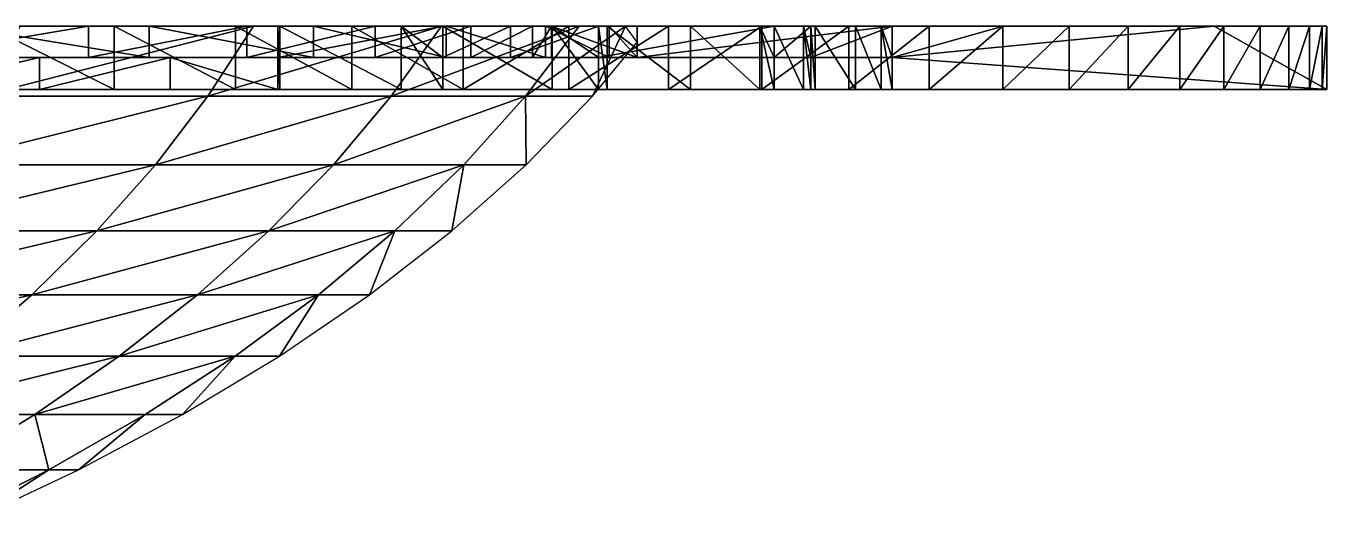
# Model space of a CAD drawing. Extents: x -53 to 65, y -16 to 0.
# Drawn here: x 38.42 to 64.64, y -9.93 to 0.05 of the extents above; entities that cross this region are included whole.
import ezdxf

# ---------------------------------------------------------------- set-up
doc = ezdxf.new("R2010")
doc.units = 0
doc.header["$MEASUREMENT"] = 0
doc.layers.add('LAYER14', color=253, linetype='CONTINUOUS')

msp = doc.modelspace()

# ---------------------------------------------------------------- linework, layer by layer
at = {"layer": 'LAYER14'}
for points in [[(37.015, 0.053, 18.58), (35.925, 0.053, 17.904), (39.677, 0.053, 15.425), (37.015, 0.053, 18.58)], [(35.925, -0.581, 17.904), (39.677, 0.053, 15.425), (39.677, -0.581, 15.425), (35.925, -0.581, 17.904)], [(39.677, 0.053, 15.425), (35.925, -0.581, 17.904), (35.925, 0.053, 17.904), (39.677, 0.053, 15.425)], [(37.015, 0.053, 18.58), (40.902, -0.581, 16.012), (40.902, 0.053, 16.012), (37.015, 0.053, 18.58)], [(40.902, -0.581, 16.012), (37.015, 0.053, 18.58), (37.015, -0.581, 18.58), (40.902, -0.581, 16.012)], [(37.015, 0.053, 18.58), (39.677, 0.053, 15.425), (40.902, 0.053, 16.012), (37.015, 0.053, 18.58)], [(37.015, 0.053, 18.58), (37.649, 0.053, 29.445), (40.902, 0.053, 16.012), (37.015, 0.053, 18.58)], [(43.004, 0.053, 13.039), (37.492, -1.362, 16.293), (42.084, -1.362, 12.576), (43.004, 0.053, 13.039)], [(37.492, -1.362, 16.293), (43.004, 0.053, 13.039), (38.297, 0.053, 16.849), (37.492, -1.362, 16.293)], [(40.191, -1.224, 28.41), (37.649, 0.053, 29.445), (40.191, 0.053, 28.41), (40.191, -1.224, 28.41)], [(37.649, 0.053, 29.445), (40.191, -1.224, 28.41), (37.649, -1.224, 29.445), (37.649, 0.053, 29.445)], [(40.902, 0.053, 16.012), (37.649, 0.053, 29.445), (40.191, 0.053, 28.41), (40.902, 0.053, 16.012)], [(40.902, 0.053, 16.012), (39.677, 0.053, 15.425), (42.87, 0.053, 12.679), (40.902, 0.053, 16.012)], [(39.677, -0.581, 15.425), (42.87, 0.053, 12.679), (42.87, -0.581, 12.679), (39.677, -0.581, 15.425)], [(42.87, 0.053, 12.679), (39.677, -0.581, 15.425), (39.677, 0.053, 15.425), (42.87, 0.053, 12.679)], [(42.639, -1.224, 27.297), (40.191, 0.053, 28.41), (42.639, 0.053, 27.297), (42.639, -1.224, 27.297)], [(40.191, 0.053, 28.41), (42.639, -1.224, 27.297), (40.191, -1.224, 28.41), (40.191, 0.053, 28.41)], [(40.902, 0.053, 16.012), (40.191, 0.053, 28.41), (42.639, 0.053, 27.297), (40.902, 0.053, 16.012)], [(40.902, 0.053, 16.012), (44.21, -0.581, 13.167), (44.21, 0.053, 13.167), (40.902, 0.053, 16.012)], [(44.21, -0.581, 13.167), (40.902, 0.053, 16.012), (40.902, -0.581, 16.012), (44.21, -0.581, 13.167)], [(40.902, 0.053, 16.012), (42.87, 0.053, 12.679), (44.21, 0.053, 13.167), (40.902, 0.053, 16.012)], [(40.902, 0.053, 16.012), (42.639, 0.053, 27.297), (43.491, 0.053, 19.29), (40.902, 0.053, 16.012)], [(40.902, 0.053, 16.012), (43.491, 0.053, 19.29), (44.21, 0.053, 13.167), (40.902, 0.053, 16.012)], [(46.791, 0.053, 8.766), (42.084, -1.362, 12.576), (45.777, -1.362, 8.408), (46.791, 0.053, 8.766)], [(42.084, -1.362, 12.576), (46.791, 0.053, 8.766), (43.004, 0.053, 13.039), (42.084, -1.362, 12.576)], [(44.987, -1.224, 26.108), (42.639, 0.053, 27.297), (44.987, 0.053, 26.108), (44.987, -1.224, 26.108)], [(42.639, 0.053, 27.297), (44.987, -1.224, 26.108), (42.639, -1.224, 27.297), (42.639, 0.053, 27.297)], [(44.987, 0.053, 26.108), (43.491, 0.053, 19.29), (42.639, 0.053, 27.297), (44.987, 0.053, 26.108)], [(44.21, 0.053, 13.167), (42.87, 0.053, 12.679), (45.453, 0.053, 9.71), (44.21, 0.053, 13.167)], [(42.87, -0.581, 12.679), (45.453, 0.053, 9.71), (45.453, -0.581, 9.71), (42.87, -0.581, 12.679)], [(45.453, 0.053, 9.71), (42.87, -0.581, 12.679), (42.87, 0.053, 12.679), (45.453, 0.053, 9.71)], [(43.533, 0.053, 19.263), (46.815, 0.053, 16.711), (43.491, 0.053, 19.29), (43.533, 0.053, 19.263)], [(43.491, 0.053, 19.29), (43.533, -1.224, 19.263), (43.533, 0.053, 19.263), (43.491, 0.053, 19.29)], [(43.533, -1.224, 19.263), (43.491, 0.053, 19.29), (43.491, -1.224, 19.29), (43.533, -1.224, 19.263)], [(43.491, -1.224, 19.29), (43.491, 0.053, 19.29), (43.491, -0.581, 19.29), (43.491, -1.224, 19.29)], [(43.491, -0.581, 19.29), (46.815, 0.053, 16.711), (46.815, -0.581, 16.711), (43.491, -0.581, 19.29)], [(46.815, 0.053, 16.711), (43.491, -0.581, 19.29), (43.491, 0.053, 19.29), (46.815, 0.053, 16.711)], [(43.491, 0.053, 19.29), (44.987, 0.053, 26.108), (43.533, 0.053, 19.263), (43.491, 0.053, 19.29)], [(44.21, 0.053, 13.167), (43.491, 0.053, 19.29), (46.815, 0.053, 16.711), (44.21, 0.053, 13.167)], [(46.815, 0.053, 16.711), (43.533, 0.053, 19.263), (45.981, 0.053, 17.442), (46.815, 0.053, 16.711)], [(43.533, 0.053, 19.263), (45.981, -1.224, 17.442), (45.981, 0.053, 17.442), (43.533, 0.053, 19.263)], [(45.981, -1.224, 17.442), (43.533, 0.053, 19.263), (43.533, -1.224, 19.263), (45.981, -1.224, 17.442)], [(43.533, 0.053, 19.263), (44.987, 0.053, 26.108), (45.981, 0.053, 17.442), (43.533, 0.053, 19.263)], [(44.21, 0.053, 13.167), (46.886, -0.581, 10.091), (46.886, 0.053, 10.091), (44.21, 0.053, 13.167)], [(46.886, -0.581, 10.091), (44.21, 0.053, 13.167), (44.21, -0.581, 13.167), (46.886, -0.581, 10.091)], [(44.21, 0.053, 13.167), (45.453, 0.053, 9.71), (46.886, 0.053, 10.091), (44.21, 0.053, 13.167)], [(44.21, 0.053, 13.167), (46.815, 0.053, 16.711), (46.886, 0.053, 10.091), (44.21, 0.053, 13.167)], [(47.228, -1.224, 24.846), (44.987, 0.053, 26.108), (47.228, 0.053, 24.846), (47.228, -1.224, 24.846)], [(44.987, 0.053, 26.108), (47.228, -1.224, 24.846), (44.987, -1.224, 26.108), (44.987, 0.053, 26.108)], [(45.981, 0.053, 17.442), (44.987, 0.053, 26.108), (47.228, 0.053, 24.846), (45.981, 0.053, 17.442)], [(46.886, 0.053, 10.091), (45.453, 0.053, 9.71), (47.382, 0.053, 6.568), (46.886, 0.053, 10.091)], [(45.453, -0.581, 9.71), (47.382, 0.053, 6.568), (47.382, -0.581, 6.568), (45.453, -0.581, 9.71)], [(47.382, 0.053, 6.568), (45.453, -0.581, 9.71), (45.453, 0.053, 9.71), (47.382, 0.053, 6.568)], [(49.565, 0.053, 4.136), (45.777, -1.362, 8.408), (48.483, -1.362, 3.893), (49.565, 0.053, 4.136)], [(45.777, -1.362, 8.408), (49.565, 0.053, 4.136), (46.791, 0.053, 8.766), (45.777, -1.362, 8.408)], [(45.981, 0.053, 17.442), (46.815, -0.581, 16.711), (46.815, 0.053, 16.711), (45.981, 0.053, 17.442)], [(46.815, -0.581, 16.711), (45.981, 0.053, 17.442), (46.815, -1.224, 16.711), (46.815, -0.581, 16.711)], [(46.815, -1.224, 16.711), (45.981, 0.053, 17.442), (45.981, -1.224, 17.442), (46.815, -1.224, 16.711)], [(45.981, 0.053, 17.442), (47.228, 0.053, 24.846), (46.815, 0.053, 16.711), (45.981, 0.053, 17.442)], [(49.024, 0.053, 14.997), (48.184, 0.053, 15.511), (46.815, 0.053, 16.711), (49.024, 0.053, 14.997)], [(46.815, 0.053, 16.711), (49.024, -1.224, 14.997), (49.024, 0.053, 14.997), (46.815, 0.053, 16.711)], [(49.024, -1.224, 14.997), (46.815, 0.053, 16.711), (46.815, -1.224, 16.711), (49.024, -1.224, 14.997)], [(46.815, -1.224, 16.711), (46.815, 0.053, 16.711), (46.815, -0.581, 16.711), (46.815, -1.224, 16.711)], [(46.815, -0.581, 16.711), (48.184, 0.053, 15.511), (48.184, -0.581, 15.511), (46.815, -0.581, 16.711)], [(48.184, 0.053, 15.511), (46.815, -0.581, 16.711), (46.815, 0.053, 16.711), (48.184, 0.053, 15.511)], [(46.815, 0.053, 16.711), (47.228, 0.053, 24.846), (49.024, 0.053, 14.997), (46.815, 0.053, 16.711)], [(46.886, 0.053, 10.091), (46.815, 0.053, 16.711), (48.184, 0.053, 15.511), (46.886, 0.053, 10.091)], [(46.886, 0.053, 10.091), (48.884, -0.581, 6.836), (48.884, 0.053, 6.836), (46.886, 0.053, 10.091)], [(48.884, -0.581, 6.836), (46.886, 0.053, 10.091), (46.886, -0.581, 10.091), (48.884, -0.581, 6.836)], [(46.886, 0.053, 10.091), (47.382, 0.053, 6.568), (48.884, 0.053, 6.836), (46.886, 0.053, 10.091)], [(46.886, 0.053, 10.091), (48.184, 0.053, 15.511), (48.884, 0.053, 6.836), (46.886, 0.053, 10.091)], [(47.228, -1.224, 24.846), (49.355, 0.053, 23.516), (49.355, -1.224, 23.516), (47.228, -1.224, 24.846)], [(49.355, 0.053, 23.516), (47.228, -1.224, 24.846), (47.228, 0.053, 24.846), (49.355, 0.053, 23.516)], [(49.024, 0.053, 14.997), (47.228, 0.053, 24.846), (49.355, 0.053, 23.516), (49.024, 0.053, 14.997)], [(48.884, 0.053, 6.836), (47.382, 0.053, 6.568), (48.626, 0.053, 3.303), (48.884, 0.053, 6.836)], [(47.382, -0.581, 6.568), (48.626, 0.053, 3.303), (48.626, -0.581, 3.303), (47.382, -0.581, 6.568)], [(48.626, 0.053, 3.303), (47.382, -0.581, 6.568), (47.382, 0.053, 6.568), (48.626, 0.053, 3.303)], [(48.184, 0.053, 15.511), (49.024, 0.053, 14.997), (49.953, 0.053, 13.669), (48.184, 0.053, 15.511)], [(48.184, -0.581, 15.511), (49.953, 0.053, 13.669), (49.953, -0.581, 13.669), (48.184, -0.581, 15.511)], [(49.953, 0.053, 13.669), (48.184, -0.581, 15.511), (48.184, 0.053, 15.511), (49.953, 0.053, 13.669)], [(48.884, 0.053, 6.836), (48.184, 0.053, 15.511), (49.953, 0.053, 13.669), (48.884, 0.053, 6.836)], [(49.834, -1.362, 0), (50.496, 0.053, 1.454), (48.483, -1.362, 3.893), (49.834, -1.362, 0)], [(48.483, -1.362, 3.893), (50.496, 0.053, 1.454), (49.565, 0.053, 4.136), (48.483, -1.362, 3.893)], [(48.884, 0.053, 6.836), (48.626, 0.053, 3.303), (49.008, 0.053, 0.939), (48.884, 0.053, 6.836)], [(48.626, -0.581, 3.303), (49.008, 0.053, 0.939), (49.008, -0.581, 0.939), (48.626, -0.581, 3.303)], [(49.008, 0.053, 0.939), (48.626, -0.581, 3.303), (48.626, 0.053, 3.303), (49.008, 0.053, 0.939)], [(48.884, 0.053, 6.836), (50.173, -0.581, 3.453), (50.173, 0.053, 3.453), (48.884, 0.053, 6.836)], [(50.173, -0.581, 3.453), (48.884, 0.053, 6.836), (48.884, -0.581, 6.836), (50.173, -0.581, 3.453)], [(48.884, 0.053, 6.836), (49.008, 0.053, 0.939), (50.173, 0.053, 3.453), (48.884, 0.053, 6.836)], [(48.884, 0.053, 6.836), (49.953, 0.053, 13.669), (50.173, 0.053, 3.453), (48.884, 0.053, 6.836)], [(50.731, 0.053, 0), (49.008, 0.053, 0.939), (49.008, 0.053, 0), (50.731, 0.053, 0)], [(49.008, 0.053, 0.939), (50.731, 0.053, 0), (50.173, 0.053, 3.453), (49.008, 0.053, 0.939)], [(50.731, -0.581, 0), (49.008, 0.053, 0), (50.731, 0.053, 0), (50.731, -0.581, 0)], [(49.008, 0.053, 0), (50.731, -0.581, 0), (49.008, -0.581, 0), (49.008, 0.053, 0)], [(49.008, -0.581, 0.939), (49.008, 0.053, 0), (49.008, -0.581, 0), (49.008, -0.581, 0.939)], [(49.008, 0.053, 0), (49.008, -0.581, 0.939), (49.008, 0.053, 0.939), (49.008, 0.053, 0)], [(49.024, 0.053, 14.997), (49.953, -0.581, 13.669), (49.953, 0.053, 13.669), (49.024, 0.053, 14.997)], [(49.953, -0.581, 13.669), (49.024, 0.053, 14.997), (49.953, -1.224, 13.669), (49.953, -0.581, 13.669)], [(49.953, -1.224, 13.669), (49.024, 0.053, 14.997), (49.024, -1.224, 14.997), (49.953, -1.224, 13.669)], [(49.024, 0.053, 14.997), (49.355, 0.053, 23.516), (49.953, 0.053, 13.669), (49.024, 0.053, 14.997)], [(49.355, -1.224, 23.516), (51.364, 0.053, 22.121), (51.364, -1.224, 22.121), (49.355, -1.224, 23.516)], [(51.364, 0.053, 22.121), (49.355, -1.224, 23.516), (49.355, 0.053, 23.516), (51.364, 0.053, 22.121)], [(49.953, 0.053, 13.669), (49.355, 0.053, 23.516), (51.364, 0.053, 22.121), (49.953, 0.053, 13.669)], [(50.496, 0.053, 1.454), (49.834, -1.362, 0), (50.731, -0.274, 0), (50.496, 0.053, 1.454)], [(50.131, 0.053, 13.484), (53.492, 0.053, 8.614), (49.953, 0.053, 13.669), (50.131, 0.053, 13.484)], [(49.953, 0.053, 13.669), (50.131, -1.224, 13.484), (50.131, 0.053, 13.484), (49.953, 0.053, 13.669)], [(50.131, -1.224, 13.484), (49.953, 0.053, 13.669), (49.953, -1.224, 13.669), (50.131, -1.224, 13.484)], [(49.953, -1.224, 13.669), (49.953, 0.053, 13.669), (49.953, -0.581, 13.669), (49.953, -1.224, 13.669)], [(49.953, -0.581, 13.669), (53.492, 0.053, 8.614), (53.492, -0.581, 8.614), (49.953, -0.581, 13.669)], [(53.492, 0.053, 8.614), (49.953, -0.581, 13.669), (49.953, 0.053, 13.669), (53.492, 0.053, 8.614)], [(49.953, 0.053, 13.669), (51.364, 0.053, 22.121), (50.131, 0.053, 13.484), (49.953, 0.053, 13.669)], [(50.173, 0.053, 3.453), (49.953, 0.053, 13.669), (53.492, 0.053, 8.614), (50.173, 0.053, 3.453)], [(53.492, 0.053, 8.614), (50.131, 0.053, 13.484), (51.809, 0.053, 11.372), (53.492, 0.053, 8.614)], [(50.131, 0.053, 13.484), (51.809, -1.224, 11.372), (51.809, 0.053, 11.372), (50.131, 0.053, 13.484)], [(51.809, -1.224, 11.372), (50.131, 0.053, 13.484), (50.131, -1.224, 13.484), (51.809, -1.224, 11.372)], [(50.131, 0.053, 13.484), (51.364, 0.053, 22.121), (51.809, 0.053, 11.372), (50.131, 0.053, 13.484)], [(50.173, 0.053, 3.453), (50.731, -0.581, 0), (50.731, 0.053, 0), (50.173, 0.053, 3.453)], [(50.731, -0.581, 0), (50.173, 0.053, 3.453), (50.173, -0.581, 3.453), (50.731, -0.581, 0)], [(50.173, 0.053, 3.453), (53.492, 0.053, 8.614), (50.731, 0.053, 0), (50.173, 0.053, 3.453)], [(50.731, -0.581, 0), (55.87, 0.053, 0), (50.731, 0.053, 0), (50.731, -0.581, 0)], [(55.87, 0.053, 0), (50.731, -0.581, 0), (55.87, -0.581, 0), (55.87, 0.053, 0)], [(50.731, 0.053, 0), (53.492, 0.053, 8.614), (55.87, 0.053, 0), (50.731, 0.053, 0)], [(51.364, -1.224, 22.121), (53.247, 0.053, 20.665), (53.247, -1.224, 20.665), (51.364, -1.224, 22.121)], [(53.247, 0.053, 20.665), (51.364, -1.224, 22.121), (51.364, 0.053, 22.121), (53.247, 0.053, 20.665)], [(51.809, 0.053, 11.372), (51.364, 0.053, 22.121), (53.247, 0.053, 20.665), (51.809, 0.053, 11.372)], [(53.492, 0.053, 8.614), (51.809, 0.053, 11.372), (53.208, 0.053, 9.187), (53.492, 0.053, 8.614)], [(51.809, 0.053, 11.372), (53.208, -1.224, 9.187), (53.208, 0.053, 9.187), (51.809, 0.053, 11.372)], [(53.208, -1.224, 9.187), (51.809, 0.053, 11.372), (51.809, -1.224, 11.372), (53.208, -1.224, 9.187)], [(51.809, 0.053, 11.372), (53.247, 0.053, 20.665), (53.208, 0.053, 9.187), (51.809, 0.053, 11.372)], [(53.208, 0.053, 9.187), (53.492, -0.581, 8.614), (53.492, 0.053, 8.614), (53.208, 0.053, 9.187)], [(53.492, -0.581, 8.614), (53.208, 0.053, 9.187), (53.492, -1.224, 8.614), (53.492, -0.581, 8.614)], [(53.492, -1.224, 8.614), (53.208, 0.053, 9.187), (53.208, -1.224, 9.187), (53.492, -1.224, 8.614)], [(53.208, 0.053, 9.187), (53.247, 0.053, 20.665), (53.492, 0.053, 8.614), (53.208, 0.053, 9.187)], [(53.247, -1.224, 20.665), (55.002, 0.053, 19.151), (55.002, -1.224, 19.151), (53.247, -1.224, 20.665)], [(55.002, 0.053, 19.151), (53.247, -1.224, 20.665), (53.247, 0.053, 20.665), (55.002, 0.053, 19.151)], [(53.492, 0.053, 8.614), (53.247, 0.053, 20.665), (55.002, 0.053, 19.151), (53.492, 0.053, 8.614)], [(54.234, 0.053, 7.116), (53.492, 0.053, 8.614), (54.084, 0.053, 7.768), (54.234, 0.053, 7.116)], [(53.492, 0.053, 8.614), (54.084, -1.224, 7.768), (54.084, 0.053, 7.768), (53.492, 0.053, 8.614)], [(54.084, -1.224, 7.768), (53.492, 0.053, 8.614), (53.492, -1.224, 8.614), (54.084, -1.224, 7.768)], [(53.492, -1.224, 8.614), (53.492, 0.053, 8.614), (53.492, -0.581, 8.614), (53.492, -1.224, 8.614)], [(53.492, -0.581, 8.614), (54.234, 0.053, 7.116), (54.234, -0.581, 7.116), (53.492, -0.581, 8.614)], [(54.234, 0.053, 7.116), (53.492, -0.581, 8.614), (53.492, 0.053, 8.614), (54.234, 0.053, 7.116)], [(53.492, 0.053, 8.614), (55.002, 0.053, 19.151), (54.084, 0.053, 7.768), (53.492, 0.053, 8.614)], [(55.87, 0.053, 0), (53.492, 0.053, 8.614), (54.234, 0.053, 7.116), (55.87, 0.053, 0)], [(54.084, 0.053, 7.768), (54.234, -0.581, 7.116), (54.234, 0.053, 7.116), (54.084, 0.053, 7.768)], [(54.234, -0.581, 7.116), (54.084, 0.053, 7.768), (54.234, -1.224, 7.116), (54.234, -0.581, 7.116)], [(54.234, -1.224, 7.116), (54.084, 0.053, 7.768), (54.084, -1.224, 7.768), (54.234, -1.224, 7.116)], [(54.084, 0.053, 7.768), (55.002, 0.053, 19.151), (54.234, 0.053, 7.116), (54.084, 0.053, 7.768)], [(54.319, 0.053, 6.944), (55.87, 0.053, 0), (54.234, 0.053, 7.116), (54.319, 0.053, 6.944)], [(54.234, 0.053, 7.116), (54.319, -1.224, 6.944), (54.319, 0.053, 6.944), (54.234, 0.053, 7.116)], [(54.319, -1.224, 6.944), (54.234, 0.053, 7.116), (54.234, -1.224, 7.116), (54.319, -1.224, 6.944)], [(54.234, -1.224, 7.116), (54.234, 0.053, 7.116), (54.234, -0.581, 7.116), (54.234, -1.224, 7.116)], [(54.234, -0.581, 7.116), (55.87, 0.053, 0), (55.87, -0.581, 0), (54.234, -0.581, 7.116)], [(55.87, 0.053, 0), (54.234, -0.581, 7.116), (54.234, 0.053, 7.116), (55.87, 0.053, 0)], [(54.234, 0.053, 7.116), (55.002, 0.053, 19.151), (54.319, 0.053, 6.944), (54.234, 0.053, 7.116)], [(55.87, 0.053, 0), (54.319, 0.053, 6.944), (55.136, 0.053, 4.656), (55.87, 0.053, 0)], [(54.319, 0.053, 6.944), (55.136, -1.224, 4.656), (55.136, 0.053, 4.656), (54.319, 0.053, 6.944)], [(55.136, -1.224, 4.656), (54.319, 0.053, 6.944), (54.319, -1.224, 6.944), (55.136, -1.224, 4.656)], [(54.319, 0.053, 6.944), (55.002, 0.053, 19.151), (55.136, 0.053, 4.656), (54.319, 0.053, 6.944)], [(55.002, -1.224, 19.151), (56.621, 0.053, 17.585), (56.621, -1.224, 17.585), (55.002, -1.224, 19.151)], [(56.621, 0.053, 17.585), (55.002, -1.224, 19.151), (55.002, 0.053, 19.151), (56.621, 0.053, 17.585)], [(55.136, 0.053, 4.656), (55.002, 0.053, 19.151), (56.621, 0.053, 17.585), (55.136, 0.053, 4.656)], [(55.87, 0.053, 0), (55.136, 0.053, 4.656), (55.654, 0.053, 2.337), (55.87, 0.053, 0)], [(55.136, 0.053, 4.656), (55.654, -1.224, 2.337), (55.654, 0.053, 2.337), (55.136, 0.053, 4.656)], [(55.654, -1.224, 2.337), (55.136, 0.053, 4.656), (55.136, -1.224, 4.656), (55.654, -1.224, 2.337)], [(55.136, 0.053, 4.656), (56.621, 0.053, 17.585), (55.654, 0.053, 2.337), (55.136, 0.053, 4.656)], [(55.654, 0.053, 2.337), (55.87, -0.581, 0), (55.87, 0.053, 0), (55.654, 0.053, 2.337)], [(55.87, -0.581, 0), (55.654, 0.053, 2.337), (55.87, -1.224, 0), (55.87, -0.581, 0)], [(55.87, -1.224, 0), (55.654, 0.053, 2.337), (55.654, -1.224, 2.337), (55.87, -1.224, 0)], [(55.654, 0.053, 2.337), (56.621, 0.053, 17.585), (55.87, 0.053, 0), (55.654, 0.053, 2.337)], [(55.87, -0.581, 0), (58.11, 0.053, 0), (55.87, 0.053, 0), (55.87, -0.581, 0)], [(58.11, 0.053, 0), (55.87, -0.581, 0), (62.363, 0.053, 0), (58.11, 0.053, 0)], [(64.636, -1.224, 0), (62.363, 0.053, 0), (55.87, -0.581, 0), (64.636, -1.224, 0)], [(55.87, 0.053, 0), (56.621, 0.053, 17.585), (58.11, 0.053, 0), (55.87, 0.053, 0)], [(56.621, -1.224, 17.585), (58.102, 0.053, 15.969), (58.102, -1.224, 15.969), (56.621, -1.224, 17.585)], [(58.102, 0.053, 15.969), (56.621, -1.224, 17.585), (56.621, 0.053, 17.585), (58.102, 0.053, 15.969)], [(58.11, 0.053, 0), (56.621, 0.053, 17.585), (58.102, 0.053, 15.969), (58.11, 0.053, 0)], [(58.102, -1.224, 15.969), (59.439, 0.053, 14.309), (59.439, -1.224, 14.309), (58.102, -1.224, 15.969)], [(59.439, 0.053, 14.309), (58.102, -1.224, 15.969), (58.102, 0.053, 15.969), (59.439, 0.053, 14.309)], [(58.11, 0.053, 0), (58.102, 0.053, 15.969), (59.439, 0.053, 14.309), (58.11, 0.053, 0)], [(58.11, 0.053, 0), (59.439, 0.053, 14.309), (62.363, 0.053, 0), (58.11, 0.053, 0)], [(59.439, -1.224, 14.309), (60.63, 0.053, 12.609), (60.63, -1.224, 12.609), (59.439, -1.224, 14.309)], [(60.63, 0.053, 12.609), (59.439, -1.224, 14.309), (59.439, 0.053, 14.309), (60.63, 0.053, 12.609)], [(62.363, 0.053, 0), (59.439, 0.053, 14.309), (60.63, 0.053, 12.609), (62.363, 0.053, 0)], [(60.63, -1.224, 12.609), (61.671, 0.053, 10.875), (61.671, -1.224, 10.875), (60.63, -1.224, 12.609)], [(61.671, 0.053, 10.875), (60.63, -1.224, 12.609), (60.63, 0.053, 12.609), (61.671, 0.053, 10.875)], [(62.363, 0.053, 0), (60.63, 0.053, 12.609), (61.671, 0.053, 10.875), (62.363, 0.053, 0)], [(61.671, -1.224, 10.875), (62.559, 0.053, 9.109), (62.559, -1.224, 9.109), (61.671, -1.224, 10.875)], [(62.559, 0.053, 9.109), (61.671, -1.224, 10.875), (61.671, 0.053, 10.875), (62.559, 0.053, 9.109)], [(62.363, 0.053, 0), (61.671, 0.053, 10.875), (62.559, 0.053, 9.109), (62.363, 0.053, 0)], [(62.363, 0.053, 0), (64.636, -1.224, 0), (64.636, 0.053, 0), (62.363, 0.053, 0)], [(62.363, 0.053, 0), (62.559, 0.053, 9.109), (64.636, 0.053, 0), (62.363, 0.053, 0)], [(62.559, -1.224, 9.109), (63.292, 0.053, 7.319), (63.292, -1.224, 7.319), (62.559, -1.224, 9.109)], [(63.292, 0.053, 7.319), (62.559, -1.224, 9.109), (62.559, 0.053, 9.109), (63.292, 0.053, 7.319)], [(64.636, 0.053, 0), (62.559, 0.053, 9.109), (63.292, 0.053, 7.319), (64.636, 0.053, 0)], [(63.292, -1.224, 7.319), (63.867, 0.053, 5.507), (63.867, -1.224, 5.507), (63.292, -1.224, 7.319)], [(63.867, 0.053, 5.507), (63.292, -1.224, 7.319), (63.292, 0.053, 7.319), (63.867, 0.053, 5.507)], [(64.636, 0.053, 0), (63.292, 0.053, 7.319), (63.867, 0.053, 5.507), (64.636, 0.053, 0)], [(63.867, -1.224, 5.507), (64.284, 0.053, 3.681), (64.284, -1.224, 3.681), (63.867, -1.224, 5.507)], [(64.284, 0.053, 3.681), (63.867, -1.224, 5.507), (63.867, 0.053, 5.507), (64.284, 0.053, 3.681)], [(64.636, 0.053, 0), (63.867, 0.053, 5.507), (64.284, 0.053, 3.681), (64.636, 0.053, 0)], [(64.284, -1.224, 3.681), (64.541, 0.053, 1.843), (64.541, -1.224, 1.843), (64.284, -1.224, 3.681)], [(64.541, 0.053, 1.843), (64.284, -1.224, 3.681), (64.284, 0.053, 3.681), (64.541, 0.053, 1.843)], [(64.636, 0.053, 0), (64.284, 0.053, 3.681), (64.541, 0.053, 1.843), (64.636, 0.053, 0)], [(64.541, -1.224, 1.843), (64.636, 0.053, 0), (64.636, -1.224, 0), (64.541, -1.224, 1.843)], [(64.636, 0.053, 0), (64.541, -1.224, 1.843), (64.541, 0.053, 1.843), (64.636, 0.053, 0)], [(35.893, -1.224, 23.873), (38.692, -0.581, 22.507), (35.893, -0.581, 23.873), (35.893, -1.224, 23.873)], [(38.692, -0.581, 22.507), (35.893, -1.224, 23.873), (38.692, -1.224, 22.507), (38.692, -0.581, 22.507)], [(37.015, -0.581, 18.58), (35.893, -0.581, 23.873), (38.692, -0.581, 22.507), (37.015, -0.581, 18.58)], [(37.015, -0.581, 18.58), (35.925, -0.581, 17.904), (39.677, -0.581, 15.425), (37.015, -0.581, 18.58)], [(37.015, -0.581, 18.58), (38.692, -0.581, 22.507), (40.902, -0.581, 16.012), (37.015, -0.581, 18.58)], [(37.015, -0.581, 18.58), (39.677, -0.581, 15.425), (40.902, -0.581, 16.012), (37.015, -0.581, 18.58)], [(38.692, -1.224, 22.507), (41.322, -0.581, 21.024), (38.692, -0.581, 22.507), (38.692, -1.224, 22.507)], [(41.322, -0.581, 21.024), (38.692, -1.224, 22.507), (41.322, -1.224, 21.024), (41.322, -0.581, 21.024)], [(40.902, -0.581, 16.012), (38.692, -0.581, 22.507), (41.322, -0.581, 21.024), (40.902, -0.581, 16.012)], [(40.902, -0.581, 16.012), (39.677, -0.581, 15.425), (42.87, -0.581, 12.679), (40.902, -0.581, 16.012)], [(40.902, -0.581, 16.012), (41.322, -0.581, 21.024), (44.21, -0.581, 13.167), (40.902, -0.581, 16.012)], [(40.902, -0.581, 16.012), (42.87, -0.581, 12.679), (44.21, -0.581, 13.167), (40.902, -0.581, 16.012)], [(41.322, -0.581, 21.024), (43.491, -1.224, 19.29), (43.491, -0.581, 19.29), (41.322, -0.581, 21.024)], [(43.491, -1.224, 19.29), (41.322, -0.581, 21.024), (41.322, -1.224, 21.024), (43.491, -1.224, 19.29)], [(44.21, -0.581, 13.167), (41.322, -0.581, 21.024), (43.491, -0.581, 19.29), (44.21, -0.581, 13.167)], [(44.21, -0.581, 13.167), (42.87, -0.581, 12.679), (45.453, -0.581, 9.71), (44.21, -0.581, 13.167)], [(44.21, -0.581, 13.167), (43.491, -0.581, 19.29), (46.815, -0.581, 16.711), (44.21, -0.581, 13.167)], [(44.21, -0.581, 13.167), (46.815, -0.581, 16.711), (46.886, -0.581, 10.091), (44.21, -0.581, 13.167)], [(44.21, -0.581, 13.167), (45.453, -0.581, 9.71), (46.886, -0.581, 10.091), (44.21, -0.581, 13.167)], [(46.886, -0.581, 10.091), (45.453, -0.581, 9.71), (47.382, -0.581, 6.568), (46.886, -0.581, 10.091)], [(46.886, -0.581, 10.091), (46.815, -0.581, 16.711), (48.184, -0.581, 15.511), (46.886, -0.581, 10.091)], [(46.886, -0.581, 10.091), (48.184, -0.581, 15.511), (48.884, -0.581, 6.836), (46.886, -0.581, 10.091)], [(46.886, -0.581, 10.091), (47.382, -0.581, 6.568), (48.884, -0.581, 6.836), (46.886, -0.581, 10.091)], [(48.884, -0.581, 6.836), (47.382, -0.581, 6.568), (48.626, -0.581, 3.303), (48.884, -0.581, 6.836)], [(48.884, -0.581, 6.836), (48.184, -0.581, 15.511), (49.953, -0.581, 13.669), (48.884, -0.581, 6.836)], [(48.884, -0.581, 6.836), (48.626, -0.581, 3.303), (49.008, -0.581, 0.939), (48.884, -0.581, 6.836)], [(48.884, -0.581, 6.836), (49.953, -0.581, 13.669), (50.173, -0.581, 3.453), (48.884, -0.581, 6.836)], [(48.884, -0.581, 6.836), (49.008, -0.581, 0.939), (50.173, -0.581, 3.453), (48.884, -0.581, 6.836)], [(50.731, -0.581, 0), (49.008, -0.581, 0.939), (49.008, -0.581, 0), (50.731, -0.581, 0)], [(49.008, -0.581, 0.939), (50.731, -0.581, 0), (50.173, -0.581, 3.453), (49.008, -0.581, 0.939)], [(50.173, -0.581, 3.453), (49.953, -0.581, 13.669), (53.492, -0.581, 8.614), (50.173, -0.581, 3.453)], [(50.173, -0.581, 3.453), (53.492, -0.581, 8.614), (50.731, -0.581, 0), (50.173, -0.581, 3.453)], [(50.731, -0.581, 0), (53.492, -0.581, 8.614), (55.87, -0.581, 0), (50.731, -0.581, 0)], [(55.87, -0.581, 0), (53.492, -0.581, 8.614), (54.234, -0.581, 7.116), (55.87, -0.581, 0)], [(64.636, -1.224, 0), (55.87, -0.581, 0), (55.87, -1.224, 0), (64.636, -1.224, 0)], [(35.893, -1.224, 23.873), (37.649, -1.224, 29.445), (38.692, -1.224, 22.507), (35.893, -1.224, 23.873)], [(38.692, -1.224, 22.507), (37.649, -1.224, 29.445), (40.191, -1.224, 28.41), (38.692, -1.224, 22.507)], [(38.692, -1.224, 22.507), (40.191, -1.224, 28.41), (41.322, -1.224, 21.024), (38.692, -1.224, 22.507)], [(41.322, -1.224, 21.024), (40.191, -1.224, 28.41), (42.639, -1.224, 27.297), (41.322, -1.224, 21.024)], [(41.322, -1.224, 21.024), (42.639, -1.224, 27.297), (43.491, -1.224, 19.29), (41.322, -1.224, 21.024)], [(43.491, -1.224, 19.29), (42.639, -1.224, 27.297), (44.987, -1.224, 26.108), (43.491, -1.224, 19.29)], [(43.491, -1.224, 19.29), (44.987, -1.224, 26.108), (43.533, -1.224, 19.263), (43.491, -1.224, 19.29)], [(43.533, -1.224, 19.263), (44.987, -1.224, 26.108), (45.981, -1.224, 17.442), (43.533, -1.224, 19.263)], [(45.981, -1.224, 17.442), (44.987, -1.224, 26.108), (47.228, -1.224, 24.846), (45.981, -1.224, 17.442)], [(45.981, -1.224, 17.442), (47.228, -1.224, 24.846), (46.815, -1.224, 16.711), (45.981, -1.224, 17.442)], [(46.815, -1.224, 16.711), (47.228, -1.224, 24.846), (49.024, -1.224, 14.997), (46.815, -1.224, 16.711)], [(49.024, -1.224, 14.997), (47.228, -1.224, 24.846), (49.355, -1.224, 23.516), (49.024, -1.224, 14.997)], [(49.024, -1.224, 14.997), (49.355, -1.224, 23.516), (49.953, -1.224, 13.669), (49.024, -1.224, 14.997)], [(49.953, -1.224, 13.669), (49.355, -1.224, 23.516), (51.364, -1.224, 22.121), (49.953, -1.224, 13.669)], [(49.953, -1.224, 13.669), (51.364, -1.224, 22.121), (50.131, -1.224, 13.484), (49.953, -1.224, 13.669)], [(50.131, -1.224, 13.484), (51.364, -1.224, 22.121), (51.809, -1.224, 11.372), (50.131, -1.224, 13.484)], [(51.809, -1.224, 11.372), (51.364, -1.224, 22.121), (53.247, -1.224, 20.665), (51.809, -1.224, 11.372)], [(51.809, -1.224, 11.372), (53.247, -1.224, 20.665), (53.208, -1.224, 9.187), (51.809, -1.224, 11.372)], [(53.208, -1.224, 9.187), (53.247, -1.224, 20.665), (53.492, -1.224, 8.614), (53.208, -1.224, 9.187)], [(53.492, -1.224, 8.614), (53.247, -1.224, 20.665), (55.002, -1.224, 19.151), (53.492, -1.224, 8.614)], [(53.492, -1.224, 8.614), (55.002, -1.224, 19.151), (54.084, -1.224, 7.768), (53.492, -1.224, 8.614)], [(54.084, -1.224, 7.768), (55.002, -1.224, 19.151), (54.234, -1.224, 7.116), (54.084, -1.224, 7.768)], [(54.234, -1.224, 7.116), (55.002, -1.224, 19.151), (54.319, -1.224, 6.944), (54.234, -1.224, 7.116)], [(54.319, -1.224, 6.944), (55.002, -1.224, 19.151), (55.136, -1.224, 4.656), (54.319, -1.224, 6.944)], [(55.136, -1.224, 4.656), (55.002, -1.224, 19.151), (56.621, -1.224, 17.585), (55.136, -1.224, 4.656)], [(55.136, -1.224, 4.656), (56.621, -1.224, 17.585), (55.654, -1.224, 2.337), (55.136, -1.224, 4.656)], [(55.654, -1.224, 2.337), (56.621, -1.224, 17.585), (55.87, -1.224, 0), (55.654, -1.224, 2.337)], [(55.87, -1.224, 0), (56.621, -1.224, 17.585), (64.636, -1.224, 0), (55.87, -1.224, 0)], [(64.636, -1.224, 0), (56.621, -1.224, 17.585), (58.102, -1.224, 15.969), (64.636, -1.224, 0)], [(64.636, -1.224, 0), (58.102, -1.224, 15.969), (59.439, -1.224, 14.309), (64.636, -1.224, 0)], [(64.636, -1.224, 0), (59.439, -1.224, 14.309), (60.63, -1.224, 12.609), (64.636, -1.224, 0)], [(64.636, -1.224, 0), (60.63, -1.224, 12.609), (61.671, -1.224, 10.875), (64.636, -1.224, 0)], [(64.636, -1.224, 0), (61.671, -1.224, 10.875), (62.559, -1.224, 9.109), (64.636, -1.224, 0)], [(64.636, -1.224, 0), (62.559, -1.224, 9.109), (63.292, -1.224, 7.319), (64.636, -1.224, 0)], [(64.636, -1.224, 0), (63.292, -1.224, 7.319), (63.867, -1.224, 5.507), (64.636, -1.224, 0)], [(64.636, -1.224, 0), (63.867, -1.224, 5.507), (64.284, -1.224, 3.681), (64.636, -1.224, 0)], [(64.636, -1.224, 0), (64.284, -1.224, 3.681), (64.541, -1.224, 1.843), (64.636, -1.224, 0)], [(42.084, -1.362, 12.576), (36.571, -2.739, 15.656), (41.03, -2.739, 12.047), (42.084, -1.362, 12.576)], [(36.571, -2.739, 15.656), (42.084, -1.362, 12.576), (37.492, -1.362, 16.293), (36.571, -2.739, 15.656)], [(45.777, -1.362, 8.408), (41.03, -2.739, 12.047), (44.616, -2.739, 7.999), (45.777, -1.362, 8.408)], [(41.03, -2.739, 12.047), (45.777, -1.362, 8.408), (42.084, -1.362, 12.576), (41.03, -2.739, 12.047)], [(48.483, -1.362, 3.893), (44.616, -2.739, 7.999), (47.244, -2.739, 3.614), (48.483, -1.362, 3.893)], [(44.616, -2.739, 7.999), (48.483, -1.362, 3.893), (45.777, -1.362, 8.408), (44.616, -2.739, 7.999)], [(48.499, -2.739, 0), (48.483, -1.362, 3.893), (47.244, -2.739, 3.614), (48.499, -2.739, 0)], [(48.483, -1.362, 3.893), (48.499, -2.739, 0), (49.834, -1.362, 0), (48.483, -1.362, 3.893)], [(41.03, -2.739, 12.047), (35.537, -4.072, 14.941), (39.846, -4.072, 11.452), (41.03, -2.739, 12.047)], [(35.537, -4.072, 14.941), (41.03, -2.739, 12.047), (36.571, -2.739, 15.656), (35.537, -4.072, 14.941)], [(44.616, -2.739, 7.999), (39.846, -4.072, 11.452), (43.313, -4.072, 7.54), (44.616, -2.739, 7.999)], [(39.846, -4.072, 11.452), (44.616, -2.739, 7.999), (41.03, -2.739, 12.047), (39.846, -4.072, 11.452)], [(47.244, -2.739, 3.614), (43.313, -4.072, 7.54), (45.852, -4.072, 3.302), (47.244, -2.739, 3.614)], [(43.313, -4.072, 7.54), (47.244, -2.739, 3.614), (44.616, -2.739, 7.999), (43.313, -4.072, 7.54)], [(46.999, -4.072, 0), (47.244, -2.739, 3.614), (45.852, -4.072, 3.302), (46.999, -4.072, 0)], [(47.244, -2.739, 3.614), (46.999, -4.072, 0), (48.499, -2.739, 0), (47.244, -2.739, 3.614)], [(39.846, -4.072, 11.452), (34.393, -5.359, 14.15), (38.537, -5.359, 10.795), (39.846, -4.072, 11.452)], [(34.393, -5.359, 14.15), (39.846, -4.072, 11.452), (35.537, -4.072, 14.941), (34.393, -5.359, 14.15)], [(43.313, -4.072, 7.54), (38.537, -5.359, 10.795), (41.872, -5.359, 7.032), (43.313, -4.072, 7.54)], [(38.537, -5.359, 10.795), (43.313, -4.072, 7.54), (39.846, -4.072, 11.452), (38.537, -5.359, 10.795)], [(45.852, -4.072, 3.302), (41.872, -5.359, 7.032), (44.314, -5.359, 2.956), (45.852, -4.072, 3.302)], [(41.872, -5.359, 7.032), (45.852, -4.072, 3.302), (43.313, -4.072, 7.54), (41.872, -5.359, 7.032)], [(45.34, -5.359, 0), (45.852, -4.072, 3.302), (44.314, -5.359, 2.956), (45.34, -5.359, 0)], [(45.852, -4.072, 3.302), (45.34, -5.359, 0), (46.999, -4.072, 0), (45.852, -4.072, 3.302)], [(38.537, -5.359, 10.795), (33.144, -6.593, 13.286), (37.108, -6.593, 10.077), (38.537, -5.359, 10.795)], [(33.144, -6.593, 13.286), (38.537, -5.359, 10.795), (34.393, -5.359, 14.15), (33.144, -6.593, 13.286)], [(41.872, -5.359, 7.032), (37.108, -6.593, 10.077), (40.297, -6.593, 6.478), (41.872, -5.359, 7.032)], [(37.108, -6.593, 10.077), (41.872, -5.359, 7.032), (38.537, -5.359, 10.795), (37.108, -6.593, 10.077)], [(44.314, -5.359, 2.956), (40.297, -6.593, 6.478), (42.634, -6.593, 2.578), (44.314, -5.359, 2.956)], [(40.297, -6.593, 6.478), (44.314, -5.359, 2.956), (41.872, -5.359, 7.032), (40.297, -6.593, 6.478)], [(43.529, -6.593, 0), (44.314, -5.359, 2.956), (42.634, -6.593, 2.578), (43.529, -6.593, 0)], [(44.314, -5.359, 2.956), (43.529, -6.593, 0), (45.34, -5.359, 0), (44.314, -5.359, 2.956)], [(40.297, -6.593, 6.478), (35.564, -7.769, 9.301), (38.596, -7.769, 5.879), (40.297, -6.593, 6.478)], [(35.564, -7.769, 9.301), (40.297, -6.593, 6.478), (37.108, -6.593, 10.077), (35.564, -7.769, 9.301)], [(42.634, -6.593, 2.578), (38.596, -7.769, 5.879), (40.818, -7.769, 2.171), (42.634, -6.593, 2.578)], [(38.596, -7.769, 5.879), (42.634, -6.593, 2.578), (40.297, -6.593, 6.478), (38.596, -7.769, 5.879)], [(41.572, -7.769, 0), (42.634, -6.593, 2.578), (40.818, -7.769, 2.171), (41.572, -7.769, 0)], [(42.634, -6.593, 2.578), (41.572, -7.769, 0), (43.529, -6.593, 0), (42.634, -6.593, 2.578)], [(35.564, -7.769, 9.301), (36.775, -8.885, 5.237), (38.596, -7.769, 5.879), (35.564, -7.769, 9.301)], [(38.874, -8.885, 1.734), (38.596, -7.769, 5.879), (36.775, -8.885, 5.237), (38.874, -8.885, 1.734)], [(38.596, -7.769, 5.879), (38.874, -8.885, 1.734), (40.818, -7.769, 2.171), (38.596, -7.769, 5.879)], [(39.476, -8.885, 0), (40.818, -7.769, 2.171), (38.874, -8.885, 1.734), (39.476, -8.885, 0)], [(40.818, -7.769, 2.171), (39.476, -8.885, 0), (41.572, -7.769, 0), (40.818, -7.769, 2.171)], [(36.775, -8.885, 5.237), (36.808, -9.935, 1.27), (38.874, -8.885, 1.734), (36.775, -8.885, 5.237)], [(37.249, -9.935, 0), (38.874, -8.885, 1.734), (36.808, -9.935, 1.27), (37.249, -9.935, 0)], [(38.874, -8.885, 1.734), (37.249, -9.935, 0), (39.476, -8.885, 0), (38.874, -8.885, 1.734)]]:
    msp.add_3dface(points, dxfattribs=at)

doc.saveas('drawing.dxf')
